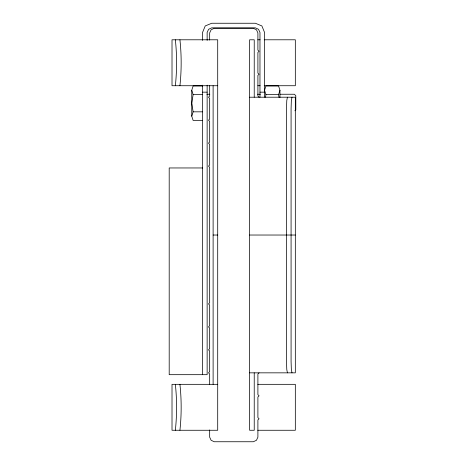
<?xml version="1.0" encoding="UTF-8"?>
<svg xmlns="http://www.w3.org/2000/svg" width="465" height="465" viewBox="0 0 465 465"><rect width="100%" height="100%" fill="white"/><g stroke="black" fill="none" stroke-linecap="round" stroke-linejoin="round"><path stroke-width="0.7" d="M202.548 85.967L193.132 85.967L191.754 90.274L193.132 94.587L191.754 103.207L193.132 111.827L191.754 116.134L193.132 120.447L202.548 120.447M265.521 97.237L265.945 94.587L264.562 90.274L265.945 85.967L278.576 85.967L279.953 90.274L279.953 97.458M175.346 85.729C176.991 70.581 176.991 54.934 175.346 39.792M179.926 85.729C181.571 70.581 181.571 54.934 179.926 39.792M175.346 430.265C176.991 415.117 176.991 399.47 175.346 384.328M179.926 430.265C181.571 415.117 181.571 399.47 179.926 384.328M287.417 97.214L286.771 100.58L286.498 108.7L286.498 361.357L286.771 369.477L287.417 372.843M291.997 97.214L291.346 100.58L291.078 108.7L291.078 361.357L291.346 369.477L291.997 372.843M279 97.237L278.576 94.587L279.953 90.274M294.886 110.792L295.804 109.827L295.804 95.697L294.426 94.25L279.953 94.25M259.052 372.843L257.901 373.994L257.901 394.663L259.052 395.814L257.901 396.959L257.901 417.634L259.052 418.779L257.901 419.93L257.901 437.158L256.447 440.291L253.309 441.75L214.26 441.75L211.122 440.291L209.669 437.158L209.669 429.98M257.796 39.792L260.109 39.792M264.213 39.792L295.327 39.792L295.327 85.729L264.213 85.729M217.707 85.729L172.015 85.729L172.015 39.792L217.707 39.792L217.707 430.265L172.015 430.265L172.015 384.328L217.707 384.328M257.796 85.729L260.109 85.729M202.548 92.157L207.14 92.157M259.97 92.157L264.562 92.157M206.89 94.25L209.785 94.25M257.529 94.25L260.423 94.25M193.132 94.587L202.548 94.587M265.945 94.587L278.576 94.587M249.635 97.214L295.327 97.214L295.327 372.843L249.635 372.843M193.132 111.827L202.548 111.827M202.699 167.958L169.196 167.958L169.196 374.68L207.14 374.68L207.14 85.188M213.115 235.028L217.707 235.028M249.635 235.028L286.324 235.028M286.498 235.028L295.327 235.028M257.796 384.328L295.327 384.328L295.327 430.265L257.796 430.265M259.052 97.214L257.901 96.063L257.901 75.394L259.052 74.243L257.901 73.098L257.901 52.423L259.052 51.272L257.901 50.127L257.901 32.899L256.447 29.76L253.309 28.307L214.26 28.307L211.122 29.76L209.669 32.899L209.669 40.077M264.562 97.185L264.562 32.44L261.876 25.941L255.378 23.25L211.738 23.25L205.239 25.941L202.548 32.44L202.548 40.414M259.97 97.185L259.97 32.44L258.517 29.301L255.378 27.842L211.738 27.842L208.599 29.301L207.14 32.44L207.14 40.414M254.227 97.214L254.227 39.792L249.635 39.792L249.635 430.265L254.227 430.265L254.227 372.843M213.115 85.729L213.115 384.328M209.669 85.374L209.669 96.063L208.518 97.214L209.669 98.359L209.669 119.034L208.518 120.179L209.669 121.33L209.669 142.005L208.518 143.15L209.669 144.301L209.669 164.97L208.518 166.121L209.669 167.266L209.669 302.785L208.518 303.936L209.669 305.087L209.669 325.756L208.518 326.907L209.669 328.052L209.669 348.727L208.518 349.872L209.669 351.023L209.669 371.692L208.518 372.843L209.669 373.994L209.669 384.683M202.548 85.188L202.548 374.68M191.754 90.274L191.754 116.134"/></g></svg>
